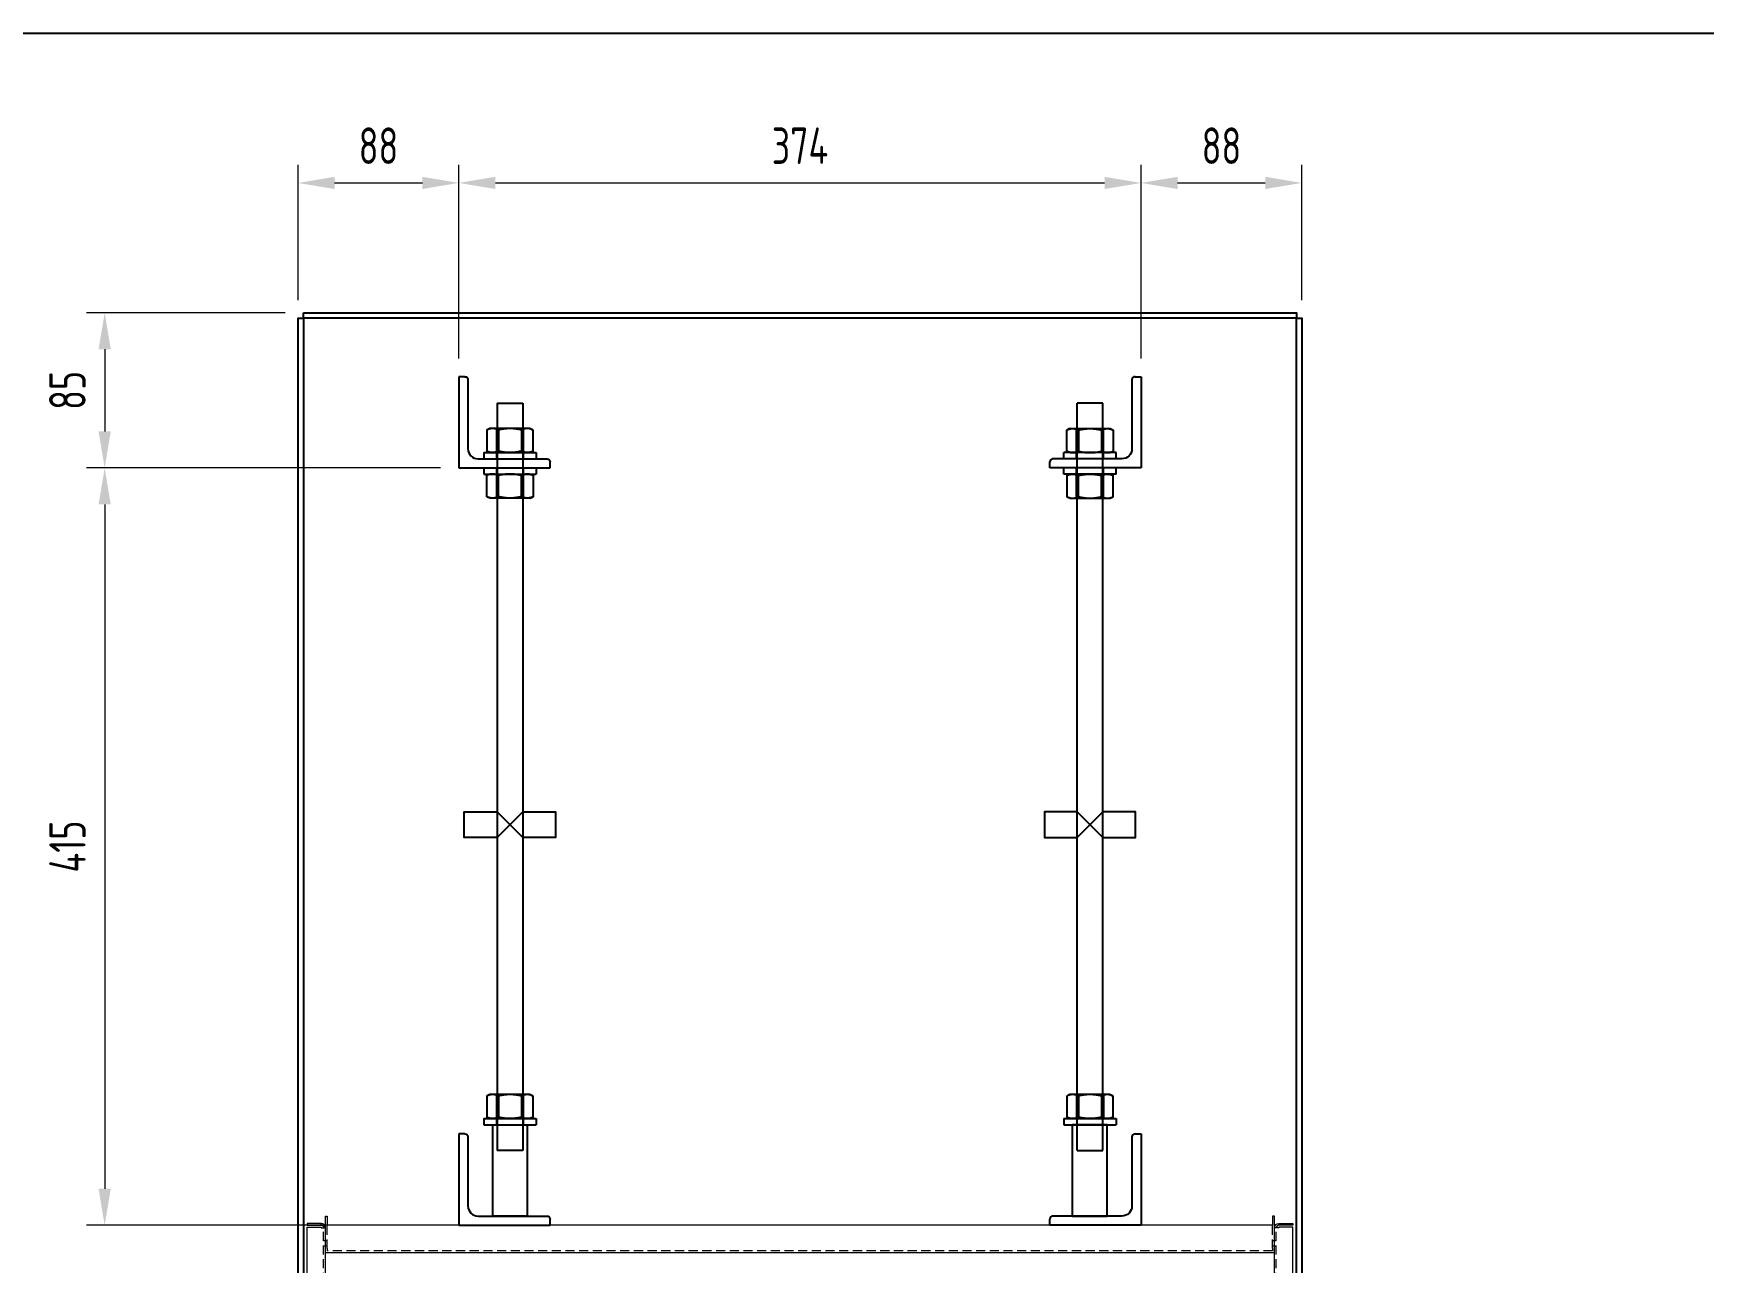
# Model space of a CAD drawing. Header units: millimetres. Extents: x -46397 to 283259, y -8690 to 23983.
# Drawn here: x 208419 to 209335, y -471 to 203 of the extents above; entities that cross this region are included whole.
import ezdxf

# ---------------------------------------------------------------- set-up
doc = ezdxf.new("R2010")
doc.units = ezdxf.units.MM
doc.linetypes.add('HIDDENX2', pattern=[0.75, 0.5, -0.25])
doc.layers.get('Defpoints').update_dxf_attribs({"lineweight": 0})
doc.layers.add('DIM', color=8, linetype='Continuous')
doc.layers.add('Dtext', color=255, linetype='Continuous', lineweight=20)
doc.layers.add('mDƯỜNG CƠ BẢN', color=255, linetype='Continuous', lineweight=25)
doc.styles.add('Chu va so', font='arial.ttf')
doc.styles.add('GHI CHÚ 1', font='isocp_IV25.ttf', dxfattribs={"width": 0.8})
doc.styles.add('TCVN', font='arial.ttf')
doc.dimstyles.new('1-30SCALE', dxfattribs={"dimtxt": 75, "dimasz": 75, "dimexe": 37.5, "dimexo": 30, "dimgap": 30, "dimtad": 1, "dimtoh": 1, "dimdec": 0, "dimdsep": 46, "dimtxsty": 'GHI CHÚ 1', "dimcen": 0.09, "dimclrd": 256, "dimclre": 256, "dimclrt": 2, "dimadec": 0, "dimazin": 0, "dimtfac": 1, "dimtdec": 0, "dimtofl": 0, "dimtmove": 0, "dimatfit": 3, "dimfxl": 1, "dimlwd": 0, "dimlwe": 0, "dimarcsym": 0})

# ---------------------------------------------------------------- blocks, each defined once
blk = doc.blocks.new('A$C9ca2f7a3')
at = {"color": 2, "linetype": 'Continuous', "lineweight": 0, "ltscale": 10, "extrusion": (6.89019e-16, 1, 0)}
for p, q in [((-260.07, 1355.62), (-267.67, 1355.62)), ((-267.67, 1355.62), (-267.67, 1354.62)), ((-267.67, 1354.62), (-260.07, 1354.62)), ((-260.07, 1354.62), (-260.07, 1355.62)), ((-257.67, 1359.61), (-256.67, 1359.61)), ((-257.67, 1353.22), (-257.67, 1359.61)), ((-256.67, 1359.61), (-256.67, 1354.61)), ((261.33, 1354.61), (-256.67, 1354.61)), ((261.33, 1359.61), (261.33, 1354.61)), ((262.33, 1359.61), (261.33, 1359.61)), ((262.33, 1353.22), (262.33, 1359.61)), ((264.73, 1354.62), (264.73, 1355.62)), ((264.73, 1355.62), (272.33, 1355.62)), ((272.33, 1354.62), (264.73, 1354.62)), ((272.33, 1355.62), (272.33, 1354.62)), ((-267.67, 1353.57), (-260.07, 1353.57)), ((-267.67, 1255.67), (-267.67, 1353.57)), ((-260.07, 1353.57), (-260.07, 1353.22)), ((-260.07, 1353.22), (-257.67, 1353.22)), ((-257.67, 1256.02), (-257.67, 1353.22)), ((264.73, 1353.22), (262.33, 1353.22)), ((262.33, 1256.02), (262.33, 1353.22)), ((272.33, 1353.57), (264.73, 1353.57)), ((264.73, 1353.57), (264.73, 1353.22)), ((272.33, 1255.67), (272.33, 1353.57)), ((-257.67, 1339.61), (262.33, 1339.61))]:
    blk.add_line(p, q, dxfattribs=at)
at = {"color": 4, "linetype": 'HIDDENX2', "lineweight": 0, "ltscale": 10, "extrusion": (6.89019e-16, 1, 0)}
for p, q in [((-256.67, 1341.81), (-256.67, 1354.61)), ((261.33, 1341.81), (261.33, 1354.61)), ((-258.67, 1256.02), (-258.67, 1353.22)), ((-257.67, 1346.12), (-258.67, 1346.12)), ((-256.67, 1346.11), (-257.67, 1346.11)), ((262.33, 1346.11), (261.33, 1346.11)), ((263.33, 1346.12), (262.33, 1346.12)), ((263.33, 1256.02), (263.33, 1353.22)), ((-257.67, 1343.12), (-258.67, 1343.12)), ((-256.67, 1343.11), (-257.67, 1343.11)), ((-256.67, 1341.81), (-256.67, 1340.61)), ((261.33, 1340.61), (-256.67, 1340.61)), ((262.33, 1343.11), (261.33, 1343.11)), ((261.33, 1341.81), (261.33, 1340.61)), ((263.33, 1343.12), (262.33, 1343.12))]:
    blk.add_line(p, q, dxfattribs=at)
at = {"color": 2, "linetype": 'Continuous', "lineweight": 0, "ltscale": 10}
for centre, radius, start, end in [((-260.07, 1353.22), 2.4, 0, 90), ((264.73, 1353.22), 1.4, 90, 180)]:
    blk.add_arc(centre, radius, start, end, dxfattribs=at)
at = {"color": 2, "linetype": 'Continuous', "lineweight": 0, "ltscale": 10, "extrusion": (0, 0, -1)}
for centre, radius, start, end in [((260.07, 1353.22), 1.4, 90, 180), ((-264.73, 1353.22), 2.4, 0, 90)]:
    blk.add_arc(centre, radius, start, end, dxfattribs=at)
blk = doc.blocks.new('*D1208')
at = {"layer": 'Defpoints', "color": 0, "transparency": 16777216}
for p in [(208652.49, 120.75), (208564.41, 46.56, -1.5), (208652.49, 14.56, -1.5)]:
    blk.add_point(p, dxfattribs=at)
at = {"layer": 'DIM', "linetype": 'Continuous', "lineweight": 0, "transparency": 16777216}
for p, q in [((208564.41, 56.56), (208564.41, 130.75)), ((208652.49, 24.56), (208652.49, 130.75)), ((208584.41, 120.75), (208632.49, 120.75))]:
    blk.add_line(p, q, dxfattribs=at)
at = {"layer": 'DIM', "transparency": 16777216}
for points in [[(208584.41, 124.08), (208584.41, 117.41), (208564.41, 120.75)], [(208632.49, 124.08), (208632.49, 117.41), (208652.49, 120.75)]]:
    blk.add_solid(points, dxfattribs=at)
at = {"layer": 'DIM', "color": 2, "transparency": 16777216, "insert": (208608.45, 141.14), "char_height": 20, "attachment_point": 5, "style": 'GHI CHÚ 1'}
blk.add_mtext('88', dxfattribs=at)
blk = doc.blocks.new('*D1209')
at = {"layer": 'Defpoints', "color": 0, "transparency": 16777216}
for p in [(209026.33, 120.75), (208652.49, 14.56, -1.5), (209026.33, 14.56, -1.5)]:
    blk.add_point(p, dxfattribs=at)
at = {"layer": 'DIM', "linetype": 'Continuous', "lineweight": 0, "transparency": 16777216}
for p, q in [((208652.49, 24.56), (208652.49, 130.75)), ((209026.33, 24.56), (209026.33, 130.75)), ((208672.49, 120.75), (209006.33, 120.75))]:
    blk.add_line(p, q, dxfattribs=at)
at = {"layer": 'DIM', "transparency": 16777216}
for points in [[(208672.49, 124.08), (208672.49, 117.41), (208652.49, 120.75)], [(209006.33, 124.08), (209006.33, 117.41), (209026.33, 120.75)]]:
    blk.add_solid(points, dxfattribs=at)
at = {"layer": 'DIM', "color": 2, "transparency": 16777216, "insert": (208839.41, 141.14), "char_height": 20, "attachment_point": 5, "style": 'GHI CHÚ 1'}
blk.add_mtext('374', dxfattribs=at)
blk = doc.blocks.new('*D1210')
at = {"layer": 'Defpoints', "color": 0, "transparency": 16777216}
for p in [(209114.41, 120.75), (209114.41, 46.56, -1.5), (209026.33, 14.56, -1.5)]:
    blk.add_point(p, dxfattribs=at)
at = {"layer": 'DIM', "linetype": 'Continuous', "lineweight": 0, "transparency": 16777216}
for p, q in [((209026.33, 24.56), (209026.33, 130.75)), ((209114.41, 56.56), (209114.41, 130.75)), ((209046.33, 120.75), (209094.41, 120.75))]:
    blk.add_line(p, q, dxfattribs=at)
at = {"layer": 'DIM', "transparency": 16777216}
for points in [[(209046.33, 124.08), (209046.33, 117.41), (209026.33, 120.75)], [(209094.41, 124.08), (209094.41, 117.41), (209114.41, 120.75)]]:
    blk.add_solid(points, dxfattribs=at)
at = {"layer": 'DIM', "color": 2, "transparency": 16777216, "insert": (209070.37, 141.14), "char_height": 20, "attachment_point": 5, "style": 'GHI CHÚ 1'}
blk.add_mtext('88', dxfattribs=at)
blk = doc.blocks.new('*D1211')
at = {"layer": 'Defpoints', "color": 0, "transparency": 16777216}
for p in [(208567.41, 49.56, -1.5), (208458.42, -35.44), (208652.49, -35.44, -1.5)]:
    blk.add_point(p, dxfattribs=at)
at = {"layer": 'DIM', "linetype": 'Continuous', "lineweight": 0, "transparency": 16777216}
for p, q in [((208557.41, 49.56), (208448.42, 49.56)), ((208458.42, 29.56), (208458.42, -15.44)), ((208642.49, -35.44), (208448.42, -35.44))]:
    blk.add_line(p, q, dxfattribs=at)
at = {"layer": 'DIM', "transparency": 16777216}
for points in [[(208455.08, 29.56), (208461.75, 29.56), (208458.42, 49.56)], [(208455.08, -15.44), (208461.75, -15.44), (208458.42, -35.44)]]:
    blk.add_solid(points, dxfattribs=at)
at = {"layer": 'DIM', "color": 2, "transparency": 16777216, "insert": (208438.02, 7.06), "char_height": 20, "attachment_point": 5, "rotation": 90, "style": 'GHI CHÚ 1'}
blk.add_mtext('85', dxfattribs=at)
blk = doc.blocks.new('*D1212')
at = {"layer": 'Defpoints', "color": 0, "transparency": 16777216}
for p in [(208652.49, -35.44, -1.5), (208458.42, -450.44), (208652.49, -450.44, -1.5)]:
    blk.add_point(p, dxfattribs=at)
at = {"layer": 'DIM', "linetype": 'Continuous', "lineweight": 0, "transparency": 16777216}
for p, q in [((208642.49, -35.44), (208448.42, -35.44)), ((208458.42, -55.44), (208458.42, -430.44)), ((208642.49, -450.44), (208448.42, -450.44))]:
    blk.add_line(p, q, dxfattribs=at)
at = {"layer": 'DIM', "transparency": 16777216}
for points in [[(208455.08, -55.44), (208461.75, -55.44), (208458.42, -35.44)], [(208455.08, -430.44), (208461.75, -430.44), (208458.42, -450.44)]]:
    blk.add_solid(points, dxfattribs=at)
at = {"layer": 'DIM', "color": 2, "transparency": 16777216, "insert": (208438.02, -242.94), "char_height": 20, "attachment_point": 5, "rotation": 90, "style": 'GHI CHÚ 1'}
blk.add_mtext('415', dxfattribs=at)
blk = doc.blocks.new('*U1833')
at = {"lineweight": 25}
for points in [[(0, 0), (4195.2, 0), (4195.2, 2748.1), (0, 2748.1)], [(0, 0), (3172, 0), (3172, 2748.1), (0, 2748.1)]]:
    blk.add_lwpolyline(points, close=True, dxfattribs=at)
at = {"layer": 'Dtext', "ltscale": 0.1}
for tag, p, height, style in [('REV_3', (3199, 1032.2), 18.3, 'TCVN'), ('FOR_APPROVAL3', (3381.7, 1030.9, -0.2), 21.9, 'TCVN'), ('REV_2', (3199, 964), 18.3, 'TCVN'), ('FOR_APPROVAL2', (3381.7, 962.7, -0.2), 21.9, 'TCVN'), ('REV_1', (3199, 895.8), 18.3, 'TCVN'), ('FOR_APPROVAL1', (3381.7, 894.5, -0.2), 21.9, 'TCVN'), ('NGUOI_VE', (3576.4, 826.6, -0.2), 21.9, 'TCVN'), ('NGUOI_KIEM_2', (3770.2, 826.6, -0.2), 21.9, 'TCVN'), ('NGUOI_DUYET', (4004.2, 826.6, -0.2), 21.9, 'TCVN'), ('REV_0', (3199, 827.5), 18.3, 'TCVN'), ('1.1_A4', (4016, 41.6, -0.2), 21.9, 'Chu va so'), ('A4_A4', (4088.9, 41.6, -0.2), 21.9, 'Chu va so'), ('REV.', (4149, 41.6, -0.2), 21.9, 'Chu va so')]:
    blk.add_attdef(tag, p, '', height=height, dxfattribs=dict(at, style=style))
for tag, p, height, style, width in [('NGAY_REV03', (3245.3, 1030.9, -0.2), 19, 'TCVN', 0.95), ('NGAY_REV02', (3245.3, 962.7, -0.2), 19, 'TCVN', 0.95), ('NGAY_REV01', (3245.3, 894.5, -0.2), 19, 'TCVN', 0.95), ('NGAY_REV0', (3245.3, 826.3, -0.2), 19, 'TCVN', 0.95), ('DWD.NO', (3243.6, 17.8, -0.2), 29.2, 'Chu va so', 0.85)]:
    blk.add_attdef(tag, p, '', height=height, dxfattribs=dict(at, style=style, width=width))
at = {"layer": 'Dtext', "lineweight": 25, "ltscale": 0.1, "style": 'Chu va so'}
for tag, p, height in [('PROJECT_CODE', (3454.9, 343.5), 43.9), ('TITLE1', (3265, 262, -0.2), 29.2), ('TITLE2', (3265, 193.2, -0.2), 29.2), ('TITLE3', (3265, 125, -0.2), 29.2)]:
    blk.add_attdef(tag, p, '', height=height, dxfattribs=at)

msp = doc.modelspace()

# ---------------------------------------------------------------- linework, layer by layer
at = {"color": 6, "extrusion": (6.89019e-16, 1, 0)}
for p, q in [((208652.49, 14.56, -1.5), (208652.49, -35.44, -1.5)), ((208655.82, 14.56, -1.5), (208652.49, 14.56, -1.5)), ((208657.49, 12.89, -1.5), (208657.49, -24.94, -1.5)), ((209021.33, 12.89, -1.5), (209021.33, -24.94, -1.5)), ((209023, 14.56, -1.5), (209026.33, 14.56, -1.5)), ((209026.33, 14.56, -1.5), (209026.33, -35.44, -1.5)), ((208673.49, 0.14, -1.5), (208687.49, 0.14, -1.5)), ((208673.49, 0.14, -1.5), (208673.49, -409.44, -1.5)), ((208687.49, 0.14, -1.5), (208687.49, -409.44, -1.5)), ((209005.33, 0.14, -1.5), (208991.33, 0.14, -1.5)), ((208991.33, -409.44, -1.5), (208991.33, 0.14, -1.5)), ((209005.33, -409.44, -1.5), (209005.33, 0.14, -1.5)), ((208669.49, -13.86, -1.5), (208667.79, -14.66, -1.5)), ((208667.79, -14.66, -1.5), (208667.79, -26.27, -1.5)), ((208670.96, -13.86, -1.5), (208669.49, -13.86, -1.5)), ((208680.49, -13.86, -1.5), (208670.96, -13.86, -1.5)), ((208673.16, -13.86, -1.5), (208673.16, -27.06, -1.5)), ((208674.14, -14.66, -1.5), (208674.14, -26.27, -1.5)), ((208690.02, -13.86, -1.5), (208680.49, -13.86, -1.5)), ((208686.84, -14.66, -1.5), (208686.84, -26.27, -1.5)), ((208687.82, -13.86, -1.5), (208687.82, -27.06, -1.5)), ((208691.49, -13.86, -1.5), (208690.02, -13.86, -1.5)), ((208691.49, -13.86, -1.5), (208693.19, -14.66, -1.5)), ((208693.19, -26.27, -1.5), (208693.19, -14.66, -1.5)), ((208987.33, -13.86, -1.5), (208985.63, -14.66, -1.5)), ((208985.63, -26.27, -1.5), (208985.63, -14.66, -1.5)), ((208987.33, -13.86, -1.5), (208988.8, -13.86, -1.5)), ((208988.8, -13.86, -1.5), (208998.33, -13.86, -1.5)), ((208991, -27.06, -1.5), (208991, -13.86, -1.5)), ((208991.98, -14.66, -1.5), (208991.98, -26.27, -1.5)), ((208998.33, -13.86, -1.5), (209007.86, -13.86, -1.5)), ((209004.68, -14.66, -1.5), (209004.68, -26.27, -1.5)), ((209005.66, -27.06, -1.5), (209005.66, -13.86, -1.5)), ((209007.86, -13.86, -1.5), (209009.33, -13.86, -1.5)), ((209009.33, -13.86, -1.5), (209011.03, -14.66, -1.5)), ((209011.03, -14.66, -1.5), (209011.03, -26.27, -1.5)), ((208666.19, -27.06, -1.5), (208694.79, -27.06, -1.5)), ((208666.19, -27.06, -1.5), (208666.19, -30.43, -1.5)), ((208669.49, -27.06, -1.5), (208667.79, -26.27, -1.5)), ((208673.16, -27.06, -1.5), (208673.16, -30.43, -1.5)), ((208687.82, -27.06, -1.5), (208687.82, -30.43, -1.5)), ((208691.49, -27.06, -1.5), (208693.19, -26.27, -1.5)), ((208694.79, -27.06, -1.5), (208694.79, -30.43, -1.5)), ((209012.63, -27.06, -1.5), (208984.03, -27.06, -1.5)), ((208984.03, -30.43, -1.5), (208984.03, -27.06, -1.5)), ((208987.33, -27.06, -1.5), (208985.63, -26.27, -1.5)), ((208991, -30.43, -1.5), (208991, -27.06, -1.5)), ((209005.66, -30.43, -1.5), (209005.66, -27.06, -1.5)), ((209009.33, -27.06, -1.5), (209011.03, -26.27, -1.5)), ((209012.63, -30.43, -1.5), (209012.63, -27.06, -1.5)), ((208652.49, -35.44, -1.5), (208702.49, -35.44, -1.5)), ((208662.99, -30.44, -1.5), (208700.82, -30.44, -1.5)), ((208666.19, -30.43, -1.5), (208694.79, -30.43, -1.5)), ((208666.19, -35.43, -1.5), (208694.79, -35.43, -1.5)), ((208666.19, -35.43, -1.5), (208666.19, -38.81, -1.5)), ((208673.16, -35.43, -1.5), (208673.16, -38.81, -1.5)), ((208687.82, -35.43, -1.5), (208687.82, -38.81, -1.5)), ((208694.79, -35.43, -1.5), (208694.79, -38.81, -1.5)), ((208702.49, -35.44, -1.5), (208702.49, -32.11, -1.5)), ((208976.33, -35.44, -1.5), (208976.33, -32.11, -1.5)), ((209026.33, -35.44, -1.5), (208976.33, -35.44, -1.5)), ((209015.83, -30.44, -1.5), (208978, -30.44, -1.5)), ((209012.63, -30.43, -1.5), (208984.03, -30.43, -1.5)), ((209012.63, -35.43, -1.5), (208984.03, -35.43, -1.5)), ((208984.03, -38.81, -1.5), (208984.03, -35.43, -1.5)), ((208991, -38.81, -1.5), (208991, -35.43, -1.5)), ((209005.66, -38.81, -1.5), (209005.66, -35.43, -1.5)), ((209012.63, -38.81, -1.5), (209012.63, -35.43, -1.5)), ((208666.19, -38.81, -1.5), (208694.79, -38.81, -1.5)), ((208669.49, -38.81, -1.5), (208667.79, -39.6, -1.5)), ((208667.79, -51.21, -1.5), (208667.79, -39.6, -1.5)), ((208673.16, -38.81, -1.5), (208673.16, -52.01, -1.5)), ((208674.14, -51.21, -1.5), (208674.14, -39.6, -1.5)), ((208686.84, -51.21, -1.5), (208686.84, -39.6, -1.5)), ((208687.82, -38.81, -1.5), (208687.82, -52.01, -1.5)), ((208691.49, -38.81, -1.5), (208693.19, -39.6, -1.5)), ((208693.19, -39.6, -1.5), (208693.19, -51.21, -1.5)), ((209012.63, -38.81, -1.5), (208984.03, -38.81, -1.5)), ((208987.33, -38.81, -1.5), (208985.63, -39.6, -1.5)), ((208985.63, -39.6, -1.5), (208985.63, -51.21, -1.5)), ((208991, -52.01, -1.5), (208991, -38.81, -1.5)), ((208991.98, -51.21, -1.5), (208991.98, -39.6, -1.5)), ((209004.68, -51.21, -1.5), (209004.68, -39.6, -1.5)), ((209005.66, -52.01, -1.5), (209005.66, -38.81, -1.5)), ((209009.33, -38.81, -1.5), (209011.03, -39.6, -1.5)), ((209011.03, -51.21, -1.5), (209011.03, -39.6, -1.5)), ((208669.49, -52.01, -1.5), (208667.79, -51.21, -1.5)), ((208670.96, -52.01, -1.5), (208669.49, -52.01, -1.5)), ((208680.49, -52.01, -1.5), (208670.96, -52.01, -1.5)), ((208690.02, -52.01, -1.5), (208680.49, -52.01, -1.5)), ((208691.49, -52.01, -1.5), (208690.02, -52.01, -1.5)), ((208691.49, -52.01, -1.5), (208693.19, -51.21, -1.5)), ((208987.33, -52.01, -1.5), (208985.63, -51.21, -1.5)), ((208987.33, -52.01, -1.5), (208988.8, -52.01, -1.5)), ((208988.8, -52.01, -1.5), (208998.33, -52.01, -1.5)), ((208998.33, -52.01, -1.5), (209007.86, -52.01, -1.5)), ((209007.86, -52.01, -1.5), (209009.33, -52.01, -1.5)), ((209009.33, -52.01, -1.5), (209011.03, -51.21, -1.5)), ((208669.49, -378.86, -1.5), (208667.79, -379.66, -1.5)), ((208667.79, -379.66, -1.5), (208667.79, -391.27, -1.5)), ((208670.96, -378.86, -1.5), (208669.49, -378.86, -1.5)), ((208680.49, -378.86, -1.5), (208670.96, -378.86, -1.5)), ((208673.16, -378.86, -1.5), (208673.16, -392.06, -1.5)), ((208674.14, -379.66, -1.5), (208674.14, -391.27, -1.5)), ((208690.02, -378.86, -1.5), (208680.49, -378.86, -1.5)), ((208686.84, -379.66, -1.5), (208686.84, -391.27, -1.5)), ((208687.82, -378.86, -1.5), (208687.82, -392.06, -1.5)), ((208691.49, -378.86, -1.5), (208690.02, -378.86, -1.5)), ((208691.49, -378.86, -1.5), (208693.19, -379.66, -1.5)), ((208693.19, -391.27, -1.5), (208693.19, -379.66, -1.5)), ((208987.33, -378.86, -1.5), (208985.63, -379.66, -1.5)), ((208985.63, -379.66, -1.5), (208985.63, -391.27, -1.5)), ((208988.8, -378.86, -1.5), (208987.33, -378.86, -1.5)), ((208998.33, -378.86, -1.5), (208988.8, -378.86, -1.5)), ((208991, -378.86, -1.5), (208991, -392.06, -1.5)), ((208991.98, -379.66, -1.5), (208991.98, -391.27, -1.5)), ((209007.86, -378.86, -1.5), (208998.33, -378.86, -1.5)), ((209004.68, -379.66, -1.5), (209004.68, -391.27, -1.5)), ((209005.66, -378.86, -1.5), (209005.66, -392.06, -1.5)), ((209009.33, -378.86, -1.5), (209007.86, -378.86, -1.5)), ((209009.33, -378.86, -1.5), (209011.03, -379.66, -1.5)), ((209011.03, -391.27, -1.5), (209011.03, -379.66, -1.5)), ((208666.19, -392.06, -1.5), (208694.79, -392.06, -1.5)), ((208666.19, -392.06, -1.5), (208666.19, -395.44, -1.5)), ((208669.49, -392.06, -1.5), (208667.79, -391.27, -1.5)), ((208673.16, -392.06, -1.5), (208673.16, -395.44, -1.5)), ((208687.82, -392.06, -1.5), (208687.82, -395.44, -1.5)), ((208691.49, -392.06, -1.5), (208693.19, -391.27, -1.5)), ((208694.79, -392.06, -1.5), (208694.79, -395.44, -1.5)), ((208984.03, -392.06, -1.5), (209012.63, -392.06, -1.5)), ((208984.03, -392.06, -1.5), (208984.03, -395.44, -1.5)), ((208987.33, -392.06, -1.5), (208985.63, -391.27, -1.5)), ((209009.33, -392.06, -1.5), (209011.03, -391.27, -1.5)), ((209012.63, -392.06, -1.5), (209012.63, -395.44, -1.5)), ((208652.49, -400.44, -1.5), (208652.49, -450.44, -1.5)), ((208655.82, -400.44, -1.5), (208652.49, -400.44, -1.5)), ((208657.49, -402.11, -1.5), (208657.49, -439.94, -1.5)), ((208666.19, -395.44, -1.5), (208694.79, -395.44, -1.5)), ((208670.99, -395.44, -1.5), (208689.99, -395.44, -1.5)), ((208670.99, -395.44, -1.5), (208670.99, -445.44, -1.5)), ((208689.99, -395.44, -1.5), (208689.99, -445.44, -1.5)), ((208984.03, -395.44, -1.5), (209012.63, -395.44, -1.5)), ((209007.83, -395.44, -1.5), (208988.83, -395.44, -1.5)), ((208988.83, -445.44, -1.5), (208988.83, -395.44, -1.5)), ((209007.83, -445.44, -1.5), (209007.83, -395.44, -1.5)), ((209021.33, -402.11, -1.5), (209021.33, -439.94, -1.5)), ((209023, -400.44, -1.5), (209026.33, -400.44, -1.5)), ((209026.33, -400.44, -1.5), (209026.33, -450.44, -1.5)), ((208680.49, -409.44, -1.5), (208673.49, -409.44, -1.5)), ((208687.49, -409.44, -1.5), (208680.49, -409.44, -1.5)), ((208662.99, -445.44, -1.5), (208700.82, -445.44, -1.5)), ((208689.99, -445.44, -1.5), (208670.99, -445.44, -1.5)), ((208702.49, -450.44, -1.5), (208702.49, -447.11, -1.5)), ((208976.33, -450.44, -1.5), (208976.33, -447.11, -1.5)), ((209015.83, -445.44, -1.5), (208978, -445.44, -1.5)), ((208988.83, -445.44, -1.5), (209007.83, -445.44, -1.5)), ((208652.49, -450.44, -1.5), (208702.49, -450.44, -1.5)), ((209026.33, -450.44, -1.5), (208976.33, -450.44, -1.5))]:
    msp.add_line(p, q, dxfattribs=at)
at = {"color": 6}
msp.add_line((208991.33, -409.44, -1.5), (209005.33, -409.44, -1.5), dxfattribs=at)
at = {"elevation": -1.5}
for points in [[(208567.41, -1265.44), (208564.41, -1265.44), (208564.41, 46.56), (208567.41, 46.56)], [(208567.41, 49.56), (209111.41, 49.56), (209111.41, 46.56), (208567.41, 46.56)], [(209111.41, 46.56), (209114.41, 46.56), (209114.41, -1265.44), (209111.41, -1265.44)]]:
    msp.add_lwpolyline(points, close=True, dxfattribs=at)
at = {"color": 6, "extrusion": (0, 0, -1)}
for centre, radius, start, end in [((-208655.82, 12.89, 1.5), 1.67, 90, 180), ((-209015.83, -24.94, 1.5), 5.5, 180, 270), ((-208700.82, -32.11, 1.5), 1.67, 90, 180), ((-208655.82, -402.11, 1.5), 1.67, 90, 180), ((-208700.82, -447.11, 1.5), 1.67, 90, 180), ((-209015.83, -439.94, 1.5), 5.5, 180, 270)]:
    msp.add_arc(centre, radius, start, end, dxfattribs=at)
at = {"color": 6}
for centre, radius, start, end in [((209023, 12.89, -1.5), 1.67, 90, 180), ((208662.99, -24.94, -1.5), 5.5, 180, 270), ((208978, -32.11, -1.5), 1.67, 90, 180), ((209023, -402.11, -1.5), 1.67, 90, 180), ((208662.99, -439.94, -1.5), 5.5, 180, 270), ((208978, -447.11, -1.5), 1.67, 90, 180)]:
    msp.add_arc(centre, radius, start, end, dxfattribs=at)
for points, weights in [([(208670.96, -13.86, -1.5), (208669.49, -13.86, -1.5), (208667.79, -14.66, -1.5)], [1, 1.03799156647, 1.00007075032]), ([(208674.14, -14.66, -1.5), (208672.44, -13.86, -1.5), (208670.96, -13.86, -1.5)], [1.00007075032, 1.03799156647, 1]), ([(208680.49, -13.86, -1.5), (208677.54, -13.86, -1.5), (208674.14, -14.66, -1.5)], [1, 1.03799156647, 1.00007075032]), ([(208686.84, -14.66, -1.5), (208683.44, -13.86, -1.5), (208680.49, -13.86, -1.5)], [1.00007075032, 1.03799156647, 1]), ([(208690.02, -13.86, -1.5), (208688.54, -13.86, -1.5), (208686.84, -14.66, -1.5)], [1, 1.03799156647, 1.00007075032]), ([(208693.19, -14.66, -1.5), (208691.49, -13.86, -1.5), (208690.02, -13.86, -1.5)], [1.00007075032, 1.03799156647, 1]), ([(208985.63, -14.66, -1.5), (208987.33, -13.86, -1.5), (208988.8, -13.86, -1.5)], [1.00007075032, 1.03799156647, 1]), ([(208988.8, -13.86, -1.5), (208990.28, -13.86, -1.5), (208991.98, -14.66, -1.5)], [1, 1.03799156647, 1.00007075032]), ([(208991.98, -14.66, -1.5), (208995.38, -13.86, -1.5), (208998.33, -13.86, -1.5)], [1.00007075032, 1.03799156647, 1]), ([(208998.33, -13.86, -1.5), (209001.28, -13.86, -1.5), (209004.68, -14.66, -1.5)], [1, 1.03799156647, 1.00007075032]), ([(209004.68, -14.66, -1.5), (209006.38, -13.86, -1.5), (209007.86, -13.86, -1.5)], [1.00007075032, 1.03799156647, 1]), ([(209007.86, -13.86, -1.5), (209009.33, -13.86, -1.5), (209011.03, -14.66, -1.5)], [1, 1.03799156647, 1.00007075032]), ([(208670.96, -27.06, -1.5), (208669.49, -27.06, -1.5), (208667.79, -26.27, -1.5)], [1, 1.03799156647, 1.00007075032]), ([(208674.14, -26.27, -1.5), (208672.44, -27.06, -1.5), (208670.96, -27.06, -1.5)], [1.00007075032, 1.03799156647, 1]), ([(208680.49, -27.06, -1.5), (208677.54, -27.06, -1.5), (208674.14, -26.27, -1.5)], [1, 1.03799156647, 1.00007075032]), ([(208686.84, -26.27, -1.5), (208683.44, -27.06, -1.5), (208680.49, -27.06, -1.5)], [1.00007075032, 1.03799156647, 1]), ([(208690.02, -27.06, -1.5), (208688.54, -27.06, -1.5), (208686.84, -26.27, -1.5)], [1, 1.03799156647, 1.00007075032]), ([(208693.19, -26.27, -1.5), (208691.49, -27.06, -1.5), (208690.02, -27.06, -1.5)], [1.00007075032, 1.03799156647, 1]), ([(208985.63, -26.27, -1.5), (208987.33, -27.06, -1.5), (208988.8, -27.06, -1.5)], [1.00007075032, 1.03799156647, 1]), ([(208988.8, -27.06, -1.5), (208990.28, -27.06, -1.5), (208991.98, -26.27, -1.5)], [1, 1.03799156647, 1.00007075032]), ([(208991.98, -26.27, -1.5), (208995.38, -27.06, -1.5), (208998.33, -27.06, -1.5)], [1.00007075032, 1.03799156647, 1]), ([(208998.33, -27.06, -1.5), (209001.28, -27.06, -1.5), (209004.68, -26.27, -1.5)], [1, 1.03799156647, 1.00007075032]), ([(209004.68, -26.27, -1.5), (209006.38, -27.06, -1.5), (209007.86, -27.06, -1.5)], [1.00007075032, 1.03799156647, 1]), ([(209007.86, -27.06, -1.5), (209009.33, -27.06, -1.5), (209011.03, -26.27, -1.5)], [1, 1.03799156647, 1.00007075032]), ([(208670.96, -38.81, -1.5), (208669.49, -38.81, -1.5), (208667.79, -39.6, -1.5)], [1, 1.03799156647, 1.00007075032]), ([(208674.14, -39.6, -1.5), (208672.44, -38.81, -1.5), (208670.96, -38.81, -1.5)], [1.00007075032, 1.03799156647, 1]), ([(208680.49, -38.81, -1.5), (208677.54, -38.81, -1.5), (208674.14, -39.6, -1.5)], [1, 1.03799156647, 1.00007075032]), ([(208686.84, -39.6, -1.5), (208683.44, -38.81, -1.5), (208680.49, -38.81, -1.5)], [1.00007075032, 1.03799156647, 1]), ([(208690.02, -38.81, -1.5), (208688.54, -38.81, -1.5), (208686.84, -39.6, -1.5)], [1, 1.03799156647, 1.00007075032]), ([(208693.19, -39.6, -1.5), (208691.49, -38.81, -1.5), (208690.02, -38.81, -1.5)], [1.00007075032, 1.03799156647, 1]), ([(208985.63, -39.6, -1.5), (208987.33, -38.81, -1.5), (208988.8, -38.81, -1.5)], [1.00007075032, 1.03799156647, 1]), ([(208988.8, -38.81, -1.5), (208990.28, -38.81, -1.5), (208991.98, -39.6, -1.5)], [1, 1.03799156647, 1.00007075032]), ([(208991.98, -39.6, -1.5), (208995.38, -38.81, -1.5), (208998.33, -38.81, -1.5)], [1.00007075032, 1.03799156647, 1]), ([(208998.33, -38.81, -1.5), (209001.28, -38.81, -1.5), (209004.68, -39.6, -1.5)], [1, 1.03799156647, 1.00007075032]), ([(209004.68, -39.6, -1.5), (209006.38, -38.81, -1.5), (209007.86, -38.81, -1.5)], [1.00007075032, 1.03799156647, 1]), ([(209007.86, -38.81, -1.5), (209009.33, -38.81, -1.5), (209011.03, -39.6, -1.5)], [1, 1.03799156647, 1.00007075032]), ([(208670.96, -52.01, -1.5), (208669.49, -52.01, -1.5), (208667.79, -51.21, -1.5)], [1, 1.03799156647, 1.00007075032]), ([(208674.14, -51.21, -1.5), (208672.44, -52.01, -1.5), (208670.96, -52.01, -1.5)], [1.00007075032, 1.03799156647, 1]), ([(208680.49, -52.01, -1.5), (208677.54, -52.01, -1.5), (208674.14, -51.21, -1.5)], [1, 1.03799156647, 1.00007075032]), ([(208686.84, -51.21, -1.5), (208683.44, -52.01, -1.5), (208680.49, -52.01, -1.5)], [1.00007075032, 1.03799156647, 1]), ([(208690.02, -52.01, -1.5), (208688.54, -52.01, -1.5), (208686.84, -51.21, -1.5)], [1, 1.03799156647, 1.00007075032]), ([(208693.19, -51.21, -1.5), (208691.49, -52.01, -1.5), (208690.02, -52.01, -1.5)], [1.00007075032, 1.03799156647, 1]), ([(208985.63, -51.21, -1.5), (208987.33, -52.01, -1.5), (208988.8, -52.01, -1.5)], [1.00007075032, 1.03799156647, 1]), ([(208988.8, -52.01, -1.5), (208990.28, -52.01, -1.5), (208991.98, -51.21, -1.5)], [1, 1.03799156647, 1.00007075032]), ([(208991.98, -51.21, -1.5), (208995.38, -52.01, -1.5), (208998.33, -52.01, -1.5)], [1.00007075032, 1.03799156647, 1]), ([(208998.33, -52.01, -1.5), (209001.28, -52.01, -1.5), (209004.68, -51.21, -1.5)], [1, 1.03799156647, 1.00007075032]), ([(209004.68, -51.21, -1.5), (209006.38, -52.01, -1.5), (209007.86, -52.01, -1.5)], [1.00007075032, 1.03799156647, 1]), ([(209007.86, -52.01, -1.5), (209009.33, -52.01, -1.5), (209011.03, -51.21, -1.5)], [1, 1.03799156647, 1.00007075032]), ([(208670.96, -378.86, -1.5), (208669.49, -378.86, -1.5), (208667.79, -379.66, -1.5)], [1, 1.03799156647, 1.00007075032]), ([(208674.14, -379.66, -1.5), (208672.44, -378.86, -1.5), (208670.96, -378.86, -1.5)], [1.00007075032, 1.03799156647, 1]), ([(208680.49, -378.86, -1.5), (208677.54, -378.86, -1.5), (208674.14, -379.66, -1.5)], [1, 1.03799156647, 1.00007075032]), ([(208686.84, -379.66, -1.5), (208683.44, -378.86, -1.5), (208680.49, -378.86, -1.5)], [1.00007075032, 1.03799156647, 1]), ([(208690.02, -378.86, -1.5), (208688.54, -378.86, -1.5), (208686.84, -379.66, -1.5)], [1, 1.03799156647, 1.00007075032]), ([(208693.19, -379.66, -1.5), (208691.49, -378.86, -1.5), (208690.02, -378.86, -1.5)], [1.00007075032, 1.03799156647, 1]), ([(208988.8, -378.86, -1.5), (208987.33, -378.86, -1.5), (208985.63, -379.66, -1.5)], [1, 1.03799156647, 1.00007075032]), ([(208991.98, -379.66, -1.5), (208990.28, -378.86, -1.5), (208988.8, -378.86, -1.5)], [1.00007075032, 1.03799156647, 1]), ([(208998.33, -378.86, -1.5), (208995.38, -378.86, -1.5), (208991.98, -379.66, -1.5)], [1, 1.03799156647, 1.00007075032]), ([(209004.68, -379.66, -1.5), (209001.28, -378.86, -1.5), (208998.33, -378.86, -1.5)], [1.00007075032, 1.03799156647, 1]), ([(209007.86, -378.86, -1.5), (209006.38, -378.86, -1.5), (209004.68, -379.66, -1.5)], [1, 1.03799156647, 1.00007075032]), ([(209011.03, -379.66, -1.5), (209009.33, -378.86, -1.5), (209007.86, -378.86, -1.5)], [1.00007075032, 1.03799156647, 1]), ([(208670.96, -392.06, -1.5), (208669.49, -392.06, -1.5), (208667.79, -391.27, -1.5)], [1, 1.03799156647, 1.00007075032]), ([(208674.14, -391.27, -1.5), (208672.44, -392.06, -1.5), (208670.96, -392.06, -1.5)], [1.00007075032, 1.03799156647, 1]), ([(208680.49, -392.06, -1.5), (208677.54, -392.06, -1.5), (208674.14, -391.27, -1.5)], [1, 1.03799156647, 1.00007075032]), ([(208686.84, -391.27, -1.5), (208683.44, -392.06, -1.5), (208680.49, -392.06, -1.5)], [1.00007075032, 1.03799156647, 1]), ([(208690.02, -392.06, -1.5), (208688.54, -392.06, -1.5), (208686.84, -391.27, -1.5)], [1, 1.03799156647, 1.00007075032]), ([(208693.19, -391.27, -1.5), (208691.49, -392.06, -1.5), (208690.02, -392.06, -1.5)], [1.00007075032, 1.03799156647, 1]), ([(208988.8, -392.06, -1.5), (208987.33, -392.06, -1.5), (208985.63, -391.27, -1.5)], [1, 1.03799156647, 1.00007075032]), ([(208991.98, -391.27, -1.5), (208990.28, -392.06, -1.5), (208988.8, -392.06, -1.5)], [1.00007075032, 1.03799156647, 1]), ([(208998.33, -392.06, -1.5), (208995.38, -392.06, -1.5), (208991.98, -391.27, -1.5)], [1, 1.03799156647, 1.00007075032]), ([(209004.68, -391.27, -1.5), (209001.28, -392.06, -1.5), (208998.33, -392.06, -1.5)], [1.00007075032, 1.03799156647, 1]), ([(209007.86, -392.06, -1.5), (209006.38, -392.06, -1.5), (209004.68, -391.27, -1.5)], [1, 1.03799156647, 1.00007075032]), ([(209011.03, -391.27, -1.5), (209009.33, -392.06, -1.5), (209007.86, -392.06, -1.5)], [1.00007075032, 1.03799156647, 1])]:
    msp.add_rational_spline(points, weights, degree=2, dxfattribs=at)
at = {"layer": 'mDƯỜNG CƠ BẢN', "color": 3}
for p, q in [((208673.49, -223.94, -1.5), (208687.49, -237.94, -1.5)), ((208687.49, -223.94, -1.5), (208673.49, -237.94, -1.5)), ((209005.33, -223.94, -1.5), (208991.33, -237.94, -1.5)), ((208991.33, -223.94, -1.5), (209005.33, -237.94, -1.5))]:
    msp.add_line(p, q, dxfattribs=at)
at = {"layer": 'mDƯỜNG CƠ BẢN', "color": 3, "elevation": -1.5}
for points in [[(208673.49, -237.94), (208655.49, -237.94), (208655.49, -223.94), (208673.49, -223.94)], [(208687.49, -223.94), (208705.49, -223.94), (208705.49, -237.94), (208687.49, -237.94)], [(208991.33, -223.94), (208973.33, -223.94), (208973.33, -237.94), (208991.33, -237.94)], [(209005.33, -237.94), (209023.33, -237.94), (209023.33, -223.94), (209005.33, -223.94)]]:
    msp.add_lwpolyline(points, dxfattribs=at)

# ---------------------------------------------------------------- block references
msp.add_blockref('A$C9ca2f7a3', (208837.08, -1805.05, -1.5))

# ---------------------------------------------------------------- dimensions: what is measured, and where the dimension line sits
at = {"layer": 'DIM'}
for base, p1, p2, picture, middle in [((208652.49, 120.75), (208564.41, 46.56, -1.5), (208652.49, 14.56, -1.5), '*D1208', (208608.45, 141.14)), ((209026.33, 120.75), (208652.49, 14.56, -1.5), (209026.33, 14.56, -1.5), '*D1209', (208839.41, 141.14)), ((209114.41, 120.75), (209026.33, 14.56, -1.5), (209114.41, 46.56, -1.5), '*D1210', (209070.37, 141.14))]:
    dim = msp.add_linear_dim(base=base, p1=p1, p2=p2, dimstyle='1-30SCALE', override={"dimtxt": 20, "dimasz": 20, "dimexe": 10, "dimexo": 10, "dimgap": 10, "dimtmove": 1}, dxfattribs=at)
    dim.commit()
    dim.dimension.update_dxf_attribs({"geometry": picture, "text_midpoint": middle})
for base, p1, p2, picture, middle in [((208458.42, -35.44), (208567.41, 49.56, -1.5), (208652.49, -35.44, -1.5), '*D1211', (208438.02, 7.06)), ((208458.42, -450.44), (208652.49, -35.44, -1.5), (208652.49, -450.44, -1.5), '*D1212', (208438.02, -242.94))]:
    dim = msp.add_linear_dim(base=base, p1=p1, p2=p2, angle=90, dimstyle='1-30SCALE', override={"dimtxt": 20, "dimasz": 20, "dimexe": 10, "dimexo": 10, "dimgap": 10, "dimtmove": 1}, dxfattribs=at)
    dim.commit()
    dim.dimension.update_dxf_attribs({"geometry": picture, "text_midpoint": middle})

# ---------------------------------------------------------------- next in the draw order: block references
at = {"xscale": 0.9084576280678549, "yscale": 0.9084576280678549, "zscale": 0.9084576280678549}
msp.add_blockref('*U1833', (208153.65, -2293.81, -0.15), dxfattribs=at)

doc.saveas('drawing.dxf')
